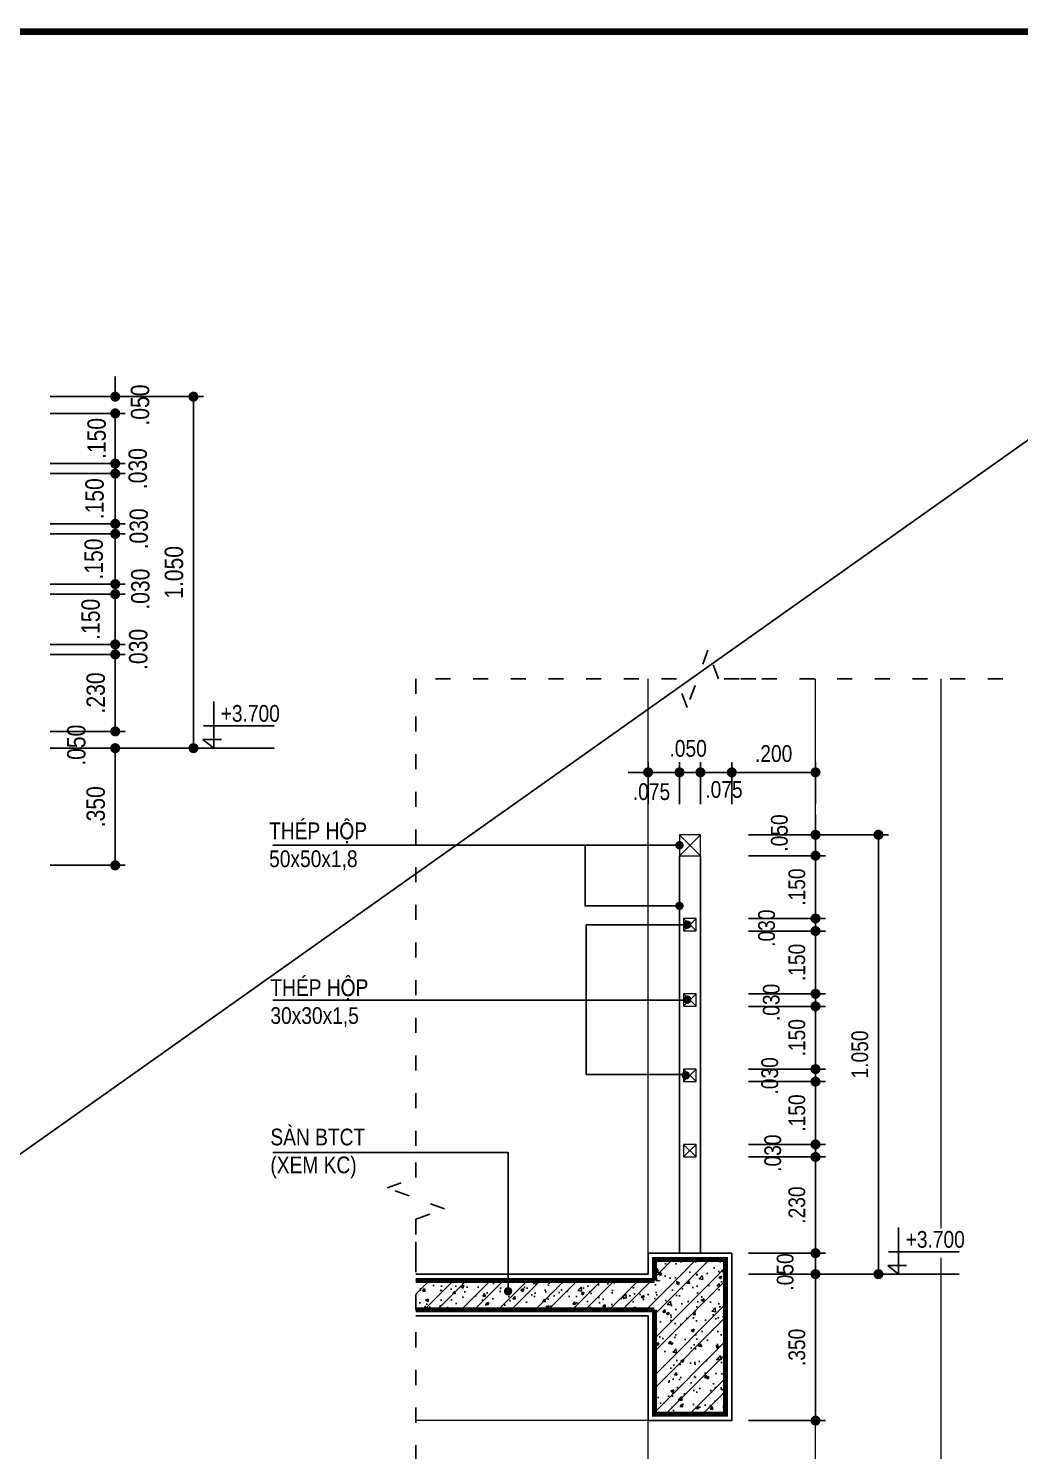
# Model space of a CAD drawing. Header units: millimetres. Extents: x 120 to 288, y 58 to 216.
# Drawn here: x 267.92 to 279.76, y 99.53 to 116.52 of the extents above; entities that cross this region are included whole.
import ezdxf

# ---------------------------------------------------------------- set-up
doc = ezdxf.new("R2010")
doc.units = ezdxf.units.MM
doc.header["$LTSCALE"] = 0.3
doc.header["$MEASUREMENT"] = 0
doc.linetypes.add('ACAD_ISO03W100', pattern=[30, 12, -18])
doc.layers.get('0').update_dxf_attribs({"linetype": 'CONTINUOUS', "lineweight": 13})
doc.layers.get('DEFPOINTS').update_dxf_attribs({"linetype": 'CONTINUOUS', "lineweight": 13})
for name, color, linetype in [('HACTH', 8, 'CONTINUOUS'), ('HATCH', 8, 'CONTINUOUS'), ('LAYER 1', 1, 'CONTINUOUS'), ('LAYER 7', 7, 'CONTINUOUS'), ('LAYER1', 1, 'CONTINUOUS'), ('LAYER5', 5, 'CONTINUOUS'), ('LAYER7', 7, 'CONTINUOUS')]:
    doc.layers.add(name, color=color, linetype=linetype)
doc.styles.add('HELVE-KT', font='vhelvcn.TTF')
doc.dimstyles.new('1-20', dxfattribs={"dimtxt": 0.2, "dimasz": 0.12, "dimexe": 0.12, "dimexo": 0.2, "dimgap": 0.12, "dimtad": 1, "dimdec": 3, "dimlfac": 0.2, "dimzin": 4, "dimdsep": 46, "dimtxsty": 'HELVE-KT', "dimblk1": 'DOT', "dimblk2": 'DOT', "dimsah": 1, "dimcen": -0.18, "dimadec": 3, "dimazin": 0, "dimtfac": 1, "dimtdec": 3, "dimtmove": 2, "dimatfit": 3, "dimldrblk": 'DOT', "dimfxl": 0, "dimtolj": 1, "dimtzin": 4, "dimarcsym": 0})
doc.dimstyles.new('1-25', dxfattribs={"dimtxt": 0.22, "dimasz": 0.12, "dimexe": 0.12, "dimexo": 0.2, "dimgap": 0.12, "dimtad": 1, "dimdec": 3, "dimlfac": 0.25, "dimzin": 4, "dimdsep": 46, "dimtxsty": 'HELVE-KT', "dimblk1": 'DOT', "dimblk2": 'DOT', "dimsah": 1, "dimcen": 0.18, "dimadec": 3, "dimazin": 0, "dimtfac": 1, "dimtdec": 3, "dimtofl": 0, "dimtmove": 2, "dimatfit": 3, "dimldrblk": 'DOT', "dimfxl": 0, "dimtolj": 1, "dimtzin": 4, "dimarcsym": 0})
pattern_1 = [(45, (273.98546, 96.64633), (-0.220971, 0.220971), []), (45, (273.98546, 96.80258), (-0.22097, 0.22097), [])]

# ---------------------------------------------------------------- blocks, each defined once
blk = doc.blocks.new('_DOT')
at = {"color": 0, "linetype": 'ByBlock'}
blk.add_line((-0.5, 0), (-1, 0), dxfattribs=at)
at = {"color": 0, "linetype": 'ByBlock', "const_width": 0.5}
blk.add_lwpolyline([(-0.25, 0, 1), (0.25, 0, 1)], format="xyb", close=True, dxfattribs=at)
blk = doc.blocks.new('*D614')
at = {"layer": 'DEFPOINTS', "color": 0, "lineweight": -2, "ltscale": 0.08}
for p in [(267.983, 107.923), (268.96, 107.923), (267.983, 106.523)]:
    blk.add_point(p, dxfattribs=at)
at = {"layer": 'LAYER 1', "color": 0, "lineweight": -2, "ltscale": 0.08}
for p, q in [((268.183, 107.923), (269.08, 107.923)), ((268.96, 106.643), (268.96, 107.803)), ((268.183, 106.523), (269.08, 106.523))]:
    blk.add_line(p, q, dxfattribs=at)
at = {"layer": 'LAYER 1', "color": 0, "lineweight": -2, "ltscale": 0.08, "xscale": 0.12, "yscale": 0.12, "zscale": 0.12}
for p, rotation in [((268.96, 107.923), 90), ((268.96, 106.523), 270)]:
    blk.add_blockref('_DOT', p, dxfattribs=dict(at, rotation=rotation))
at = {"layer": 'LAYER 1', "color": 0, "lineweight": -2, "ltscale": 0.08, "insert": (268.728, 107.223), "char_height": 0.22, "attachment_point": 5, "rotation": 90, "style": 'HELVE-KT'}
blk.add_mtext('\\A1;.350', dxfattribs=at)
blk = doc.blocks.new('*D615')
at = {"layer": 'DEFPOINTS', "color": 0, "lineweight": -2, "ltscale": 0.08}
for p in [(267.983, 109.043), (268.96, 109.043), (267.983, 108.123)]:
    blk.add_point(p, dxfattribs=at)
at = {"layer": 'LAYER 1', "color": 0, "lineweight": -2, "ltscale": 0.08}
for p, q in [((268.183, 109.043), (269.08, 109.043)), ((268.96, 108.243), (268.96, 108.923)), ((268.183, 108.123), (269.08, 108.123))]:
    blk.add_line(p, q, dxfattribs=at)
at = {"layer": 'LAYER 1', "color": 0, "lineweight": -2, "ltscale": 0.08, "xscale": 0.12, "yscale": 0.12, "zscale": 0.12}
for p, rotation in [((268.96, 109.043), 90), ((268.96, 108.123), 270)]:
    blk.add_blockref('_DOT', p, dxfattribs=dict(at, rotation=rotation))
at = {"layer": 'LAYER 1', "color": 0, "lineweight": -2, "ltscale": 0.08, "insert": (268.728, 108.583), "char_height": 0.22, "attachment_point": 5, "rotation": 90, "style": 'HELVE-KT'}
blk.add_mtext('\\A1;.230', dxfattribs=at)
blk = doc.blocks.new('*D616')
at = {"layer": 'DEFPOINTS', "color": 0, "lineweight": -2, "ltscale": 0.08}
for p in [(267.983, 109.163), (268.96, 109.163), (267.983, 109.043)]:
    blk.add_point(p, dxfattribs=at)
at = {"layer": 'LAYER 1', "color": 0, "lineweight": -2, "ltscale": 0.08}
for p, q in [((268.96, 109.283), (268.96, 109.403)), ((268.183, 109.163), (269.08, 109.163)), ((268.183, 109.043), (269.08, 109.043)), ((268.96, 108.923), (268.96, 108.803))]:
    blk.add_line(p, q, dxfattribs=at)
at = {"layer": 'LAYER 1', "color": 0, "lineweight": -2, "ltscale": 0.08, "xscale": 0.12, "yscale": 0.12, "zscale": 0.12}
for p, rotation in [((268.96, 109.163), 270), ((268.96, 109.043), 90)]:
    blk.add_blockref('_DOT', p, dxfattribs=dict(at, rotation=rotation))
at = {"layer": 'LAYER 1', "color": 0, "lineweight": -2, "ltscale": 0.08, "insert": (269.236, 109.103), "char_height": 0.22, "attachment_point": 5, "rotation": 90, "style": 'HELVE-KT'}
blk.add_mtext('\\A1;.030', dxfattribs=at)
blk = doc.blocks.new('*D617')
at = {"layer": 'DEFPOINTS', "color": 0, "lineweight": -2, "ltscale": 0.08}
for p in [(267.983, 109.763), (268.96, 109.763), (267.983, 109.163)]:
    blk.add_point(p, dxfattribs=at)
at = {"layer": 'LAYER 1', "color": 0, "lineweight": -2, "ltscale": 0.08}
for p, q in [((268.183, 109.763), (269.08, 109.763)), ((268.96, 109.283), (268.96, 109.643)), ((268.183, 109.163), (269.08, 109.163))]:
    blk.add_line(p, q, dxfattribs=at)
at = {"layer": 'LAYER 1', "color": 0, "lineweight": -2, "ltscale": 0.08, "xscale": 0.12, "yscale": 0.12, "zscale": 0.12}
for p, rotation in [((268.96, 109.763), 90), ((268.96, 109.163), 270)]:
    blk.add_blockref('_DOT', p, dxfattribs=dict(at, rotation=rotation))
at = {"layer": 'LAYER 1', "color": 0, "lineweight": -2, "ltscale": 0.08, "insert": (268.667, 109.463), "char_height": 0.22, "attachment_point": 5, "rotation": 90, "style": 'HELVE-KT'}
blk.add_mtext('\\A1;.150', dxfattribs=at)
blk = doc.blocks.new('*D618')
at = {"layer": 'DEFPOINTS', "color": 0, "lineweight": -2, "ltscale": 0.08}
for p in [(267.983, 109.883), (268.96, 109.883), (267.983, 109.763)]:
    blk.add_point(p, dxfattribs=at)
at = {"layer": 'LAYER 1', "color": 0, "lineweight": -2, "ltscale": 0.08}
for p, q in [((268.96, 110.003), (268.96, 110.123)), ((268.183, 109.883), (269.08, 109.883)), ((268.183, 109.763), (269.08, 109.763)), ((268.96, 109.643), (268.96, 109.523))]:
    blk.add_line(p, q, dxfattribs=at)
at = {"layer": 'LAYER 1', "color": 0, "lineweight": -2, "ltscale": 0.08, "xscale": 0.12, "yscale": 0.12, "zscale": 0.12}
for p, rotation in [((268.96, 109.883), 270), ((268.96, 109.763), 90)]:
    blk.add_blockref('_DOT', p, dxfattribs=dict(at, rotation=rotation))
at = {"layer": 'LAYER 1', "color": 0, "lineweight": -2, "ltscale": 0.08, "insert": (269.261, 109.823), "char_height": 0.22, "attachment_point": 5, "rotation": 90, "style": 'HELVE-KT'}
blk.add_mtext('\\A1;.030', dxfattribs=at)
blk = doc.blocks.new('*D607')
at = {"layer": 'DEFPOINTS', "color": 0, "lineweight": -2, "ltscale": 0.08}
for p in [(267.983, 110.483), (268.96, 110.483), (267.983, 109.883)]:
    blk.add_point(p, dxfattribs=at)
at = {"layer": 'LAYER 1', "color": 0, "lineweight": -2, "ltscale": 0.08}
for p, q in [((268.183, 110.483), (269.08, 110.483)), ((268.96, 110.003), (268.96, 110.363)), ((268.183, 109.883), (269.08, 109.883))]:
    blk.add_line(p, q, dxfattribs=at)
at = {"layer": 'LAYER 1', "color": 0, "lineweight": -2, "ltscale": 0.08, "xscale": 0.12, "yscale": 0.12, "zscale": 0.12}
for p, rotation in [((268.96, 110.483), 90), ((268.96, 109.883), 270)]:
    blk.add_blockref('_DOT', p, dxfattribs=dict(at, rotation=rotation))
at = {"layer": 'LAYER 1', "color": 0, "lineweight": -2, "ltscale": 0.08, "insert": (268.704, 110.183), "char_height": 0.22, "attachment_point": 5, "rotation": 90, "style": 'HELVE-KT'}
blk.add_mtext('\\A1;.150', dxfattribs=at)
blk = doc.blocks.new('*D608')
at = {"layer": 'DEFPOINTS', "color": 0, "lineweight": -2, "ltscale": 0.08}
for p in [(267.983, 110.603), (267.983, 110.483), (268.96, 110.603)]:
    blk.add_point(p, dxfattribs=at)
at = {"layer": 'LAYER 1', "color": 0, "lineweight": -2, "ltscale": 0.08}
for p, q in [((268.96, 110.723), (268.96, 110.843)), ((268.183, 110.603), (269.08, 110.603)), ((268.183, 110.483), (269.08, 110.483)), ((268.96, 110.363), (268.96, 110.243))]:
    blk.add_line(p, q, dxfattribs=at)
at = {"layer": 'LAYER 1', "color": 0, "lineweight": -2, "ltscale": 0.08, "xscale": 0.12, "yscale": 0.12, "zscale": 0.12}
for p, rotation in [((268.96, 110.603), 270), ((268.96, 110.483), 90)]:
    blk.add_blockref('_DOT', p, dxfattribs=dict(at, rotation=rotation))
at = {"layer": 'LAYER 1', "color": 0, "lineweight": -2, "ltscale": 0.08, "insert": (269.242, 110.543), "char_height": 0.22, "attachment_point": 5, "rotation": 90, "style": 'HELVE-KT'}
blk.add_mtext('\\A1;.030', dxfattribs=at)
blk = doc.blocks.new('*D609')
at = {"layer": 'DEFPOINTS', "color": 0, "lineweight": -2, "ltscale": 0.08}
for p in [(267.983, 111.203), (268.96, 111.203), (267.983, 110.603)]:
    blk.add_point(p, dxfattribs=at)
at = {"layer": 'LAYER 1', "color": 0, "lineweight": -2, "ltscale": 0.08}
for p, q in [((268.183, 111.203), (269.08, 111.203)), ((268.96, 110.723), (268.96, 111.083)), ((268.183, 110.603), (269.08, 110.603))]:
    blk.add_line(p, q, dxfattribs=at)
at = {"layer": 'LAYER 1', "color": 0, "lineweight": -2, "ltscale": 0.08, "xscale": 0.12, "yscale": 0.12, "zscale": 0.12}
for p, rotation in [((268.96, 111.203), 90), ((268.96, 110.603), 270)]:
    blk.add_blockref('_DOT', p, dxfattribs=dict(at, rotation=rotation))
at = {"layer": 'LAYER 1', "color": 0, "lineweight": -2, "ltscale": 0.08, "insert": (268.714, 110.903), "char_height": 0.22, "attachment_point": 5, "rotation": 90, "style": 'HELVE-KT'}
blk.add_mtext('\\A1;.150', dxfattribs=at)
blk = doc.blocks.new('*D610')
at = {"layer": 'DEFPOINTS', "color": 0, "lineweight": -2, "ltscale": 0.08}
for p in [(267.983, 111.323), (268.96, 111.323), (267.983, 111.203)]:
    blk.add_point(p, dxfattribs=at)
at = {"layer": 'LAYER 1', "color": 0, "lineweight": -2, "ltscale": 0.08}
for p, q in [((268.96, 111.443), (268.96, 111.563)), ((268.183, 111.323), (269.08, 111.323)), ((268.183, 111.203), (269.08, 111.203)), ((268.96, 111.083), (268.96, 110.963))]:
    blk.add_line(p, q, dxfattribs=at)
at = {"layer": 'LAYER 1', "color": 0, "lineweight": -2, "ltscale": 0.08, "xscale": 0.12, "yscale": 0.12, "zscale": 0.12}
for p, rotation in [((268.96, 111.323), 270), ((268.96, 111.203), 90)]:
    blk.add_blockref('_DOT', p, dxfattribs=dict(at, rotation=rotation))
at = {"layer": 'LAYER 1', "color": 0, "lineweight": -2, "ltscale": 0.08, "insert": (269.23, 111.263), "char_height": 0.22, "attachment_point": 5, "rotation": 90, "style": 'HELVE-KT'}
blk.add_mtext('\\A1;.030', dxfattribs=at)
blk = doc.blocks.new('*D611')
at = {"layer": 'DEFPOINTS', "color": 0, "lineweight": -2, "ltscale": 0.08}
for p in [(267.983, 111.923), (268.96, 111.923), (267.983, 111.323)]:
    blk.add_point(p, dxfattribs=at)
at = {"layer": 'LAYER 1', "color": 0, "lineweight": -2, "ltscale": 0.08}
for p, q in [((268.183, 111.923), (269.08, 111.923)), ((268.96, 111.443), (268.96, 111.803)), ((268.183, 111.323), (269.08, 111.323))]:
    blk.add_line(p, q, dxfattribs=at)
at = {"layer": 'LAYER 1', "color": 0, "lineweight": -2, "ltscale": 0.08, "xscale": 0.12, "yscale": 0.12, "zscale": 0.12}
for p, rotation in [((268.96, 111.923), 90), ((268.96, 111.323), 270)]:
    blk.add_blockref('_DOT', p, dxfattribs=dict(at, rotation=rotation))
at = {"layer": 'LAYER 1', "color": 0, "lineweight": -2, "ltscale": 0.08, "insert": (268.739, 111.623), "char_height": 0.22, "attachment_point": 5, "rotation": 90, "style": 'HELVE-KT'}
blk.add_mtext('\\A1;.150', dxfattribs=at)
blk = doc.blocks.new('*D612')
at = {"layer": 'DEFPOINTS', "color": 0, "lineweight": -2, "ltscale": 0.08}
for p in [(267.983, 112.123), (268.96, 112.123), (267.983, 111.923)]:
    blk.add_point(p, dxfattribs=at)
at = {"layer": 'LAYER 1', "color": 0, "lineweight": -2, "ltscale": 0.08}
for p, q in [((268.96, 112.243), (268.96, 112.363)), ((268.183, 112.123), (269.08, 112.123)), ((268.183, 111.923), (269.08, 111.923)), ((268.96, 111.803), (268.96, 111.683))]:
    blk.add_line(p, q, dxfattribs=at)
at = {"layer": 'LAYER 1', "color": 0, "lineweight": -2, "ltscale": 0.08, "xscale": 0.12, "yscale": 0.12, "zscale": 0.12}
for p, rotation in [((268.96, 112.123), 270), ((268.96, 111.923), 90)]:
    blk.add_blockref('_DOT', p, dxfattribs=dict(at, rotation=rotation))
at = {"layer": 'LAYER 1', "color": 0, "lineweight": -2, "ltscale": 0.08, "insert": (269.258, 112.023), "char_height": 0.22, "attachment_point": 5, "rotation": 90, "style": 'HELVE-KT'}
blk.add_mtext('\\A1;.050', dxfattribs=at)
blk = doc.blocks.new('*D613')
at = {"layer": 'DEFPOINTS', "color": 0, "lineweight": -2, "ltscale": 0.08}
for p in [(267.983, 112.123), (269.895, 112.123), (267.983, 107.923)]:
    blk.add_point(p, dxfattribs=at)
at = {"layer": 'LAYER 1', "color": 0, "lineweight": -2, "ltscale": 0.08}
for p, q in [((268.183, 112.123), (270.015, 112.123)), ((269.895, 108.043), (269.895, 112.003)), ((268.183, 107.923), (270.015, 107.923))]:
    blk.add_line(p, q, dxfattribs=at)
at = {"layer": 'LAYER 1', "color": 0, "lineweight": -2, "ltscale": 0.08, "xscale": 0.12, "yscale": 0.12, "zscale": 0.12}
for p, rotation in [((269.895, 112.123), 90), ((269.895, 107.923), 270)]:
    blk.add_blockref('_DOT', p, dxfattribs=dict(at, rotation=rotation))
at = {"layer": 'LAYER 1', "color": 0, "lineweight": -2, "ltscale": 0.08, "insert": (269.663, 110.023), "char_height": 0.22, "attachment_point": 5, "rotation": 90, "style": 'HELVE-KT'}
blk.add_mtext('\\A1;1.050', dxfattribs=at)
blk = doc.blocks.new('*D625')
at = {"layer": 'DEFPOINTS', "color": 0, "lineweight": -2, "ltscale": 0.08}
for p in [(276.327, 101.638), (277.327, 101.638), (276.327, 99.888)]:
    blk.add_point(p, dxfattribs=at)
at = {"layer": 'LAYER 1', "color": 0, "lineweight": -2, "ltscale": 0.08}
for p, q in [((276.527, 101.638), (277.447, 101.638)), ((277.327, 100.008), (277.327, 101.518)), ((276.527, 99.888), (277.447, 99.888))]:
    blk.add_line(p, q, dxfattribs=at)
at = {"layer": 'LAYER 1', "color": 0, "lineweight": -2, "ltscale": 0.08, "xscale": 0.12, "yscale": 0.12, "zscale": 0.12}
for p, rotation in [((277.327, 101.638), 90), ((277.327, 99.888), 270)]:
    blk.add_blockref('_DOT', p, dxfattribs=dict(at, rotation=rotation))
at = {"layer": 'LAYER 1', "color": 0, "lineweight": -2, "ltscale": 0.08, "insert": (277.105, 100.763), "char_height": 0.2, "attachment_point": 5, "rotation": 90, "style": 'HELVE-KT'}
blk.add_mtext('\\A1;.350', dxfattribs=at)
blk = doc.blocks.new('*D627')
at = {"layer": 'DEFPOINTS', "color": 0, "lineweight": -2, "ltscale": 0.08}
for p in [(267.983, 108.123), (268.96, 108.123), (267.983, 107.923)]:
    blk.add_point(p, dxfattribs=at)
at = {"layer": 'LAYER 1', "color": 0, "lineweight": -2, "ltscale": 0.08}
for p, q in [((268.96, 108.243), (268.96, 108.363)), ((268.183, 108.123), (269.08, 108.123)), ((268.183, 107.923), (269.08, 107.923)), ((268.96, 107.803), (268.96, 107.683))]:
    blk.add_line(p, q, dxfattribs=at)
at = {"layer": 'LAYER 1', "color": 0, "lineweight": -2, "ltscale": 0.08, "xscale": 0.12, "yscale": 0.12, "zscale": 0.12}
for p, rotation in [((268.96, 108.123), 270), ((268.96, 107.923), 90)]:
    blk.add_blockref('_DOT', p, dxfattribs=dict(at, rotation=rotation))
at = {"layer": 'LAYER 1', "color": 0, "lineweight": -2, "ltscale": 0.08, "insert": (268.496, 107.958), "char_height": 0.22, "attachment_point": 5, "rotation": 90, "style": 'HELVE-KT'}
blk.add_mtext('\\A1;.050', dxfattribs=at)
blk = doc.blocks.new('*D628')
at = {"layer": 'DEFPOINTS', "color": 0, "lineweight": -2, "ltscale": 0.08}
for p in [(276.327, 101.888), (277.327, 101.888), (276.327, 101.638)]:
    blk.add_point(p, dxfattribs=at)
at = {"layer": 'LAYER 1', "color": 0, "lineweight": -2, "ltscale": 0.08}
for p, q in [((277.327, 102.008), (277.327, 102.128)), ((276.527, 101.888), (277.447, 101.888)), ((277.327, 101.638), (277.327, 101.888)), ((276.527, 101.638), (277.447, 101.638)), ((277.327, 101.518), (277.327, 101.398))]:
    blk.add_line(p, q, dxfattribs=at)
at = {"layer": 'LAYER 1', "color": 0, "lineweight": -2, "ltscale": 0.08, "xscale": 0.12, "yscale": 0.12, "zscale": 0.12}
for p, rotation in [((277.327, 101.888), 270), ((277.327, 101.638), 90)]:
    blk.add_blockref('_DOT', p, dxfattribs=dict(at, rotation=rotation))
at = {"layer": 'LAYER 1', "color": 0, "lineweight": -2, "ltscale": 0.08, "insert": (276.965, 101.664), "char_height": 0.2, "attachment_point": 5, "rotation": 90, "style": 'HELVE-KT'}
blk.add_mtext('\\A1;.050', dxfattribs=at)
blk = doc.blocks.new('*D629')
at = {"layer": 'DEFPOINTS', "color": 0, "lineweight": -2, "ltscale": 0.08}
for p in [(276.327, 103.038), (277.327, 103.038), (276.327, 101.888)]:
    blk.add_point(p, dxfattribs=at)
at = {"layer": 'LAYER 1', "color": 0, "lineweight": -2, "ltscale": 0.08}
for p, q in [((276.527, 103.038), (277.447, 103.038)), ((277.327, 102.008), (277.327, 102.918)), ((276.527, 101.888), (277.447, 101.888))]:
    blk.add_line(p, q, dxfattribs=at)
at = {"layer": 'LAYER 1', "color": 0, "lineweight": -2, "ltscale": 0.08, "xscale": 0.12, "yscale": 0.12, "zscale": 0.12}
for p, rotation in [((277.327, 103.038), 90), ((277.327, 101.888), 270)]:
    blk.add_blockref('_DOT', p, dxfattribs=dict(at, rotation=rotation))
at = {"layer": 'LAYER 1', "color": 0, "lineweight": -2, "ltscale": 0.08, "insert": (277.105, 102.463), "char_height": 0.2, "attachment_point": 5, "rotation": 90, "style": 'HELVE-KT'}
blk.add_mtext('\\A1;.230', dxfattribs=at)
blk = doc.blocks.new('*D630')
at = {"layer": 'DEFPOINTS', "color": 0, "lineweight": -2, "ltscale": 0.08}
for p in [(276.327, 103.188), (277.327, 103.188), (276.327, 103.038)]:
    blk.add_point(p, dxfattribs=at)
at = {"layer": 'LAYER 1', "color": 0, "lineweight": -2, "ltscale": 0.08}
for p, q in [((277.327, 103.308), (277.327, 103.428)), ((276.527, 103.188), (277.447, 103.188)), ((277.327, 103.038), (277.327, 103.188)), ((276.527, 103.038), (277.447, 103.038)), ((277.327, 102.918), (277.327, 102.798))]:
    blk.add_line(p, q, dxfattribs=at)
at = {"layer": 'LAYER 1', "color": 0, "lineweight": -2, "ltscale": 0.08, "xscale": 0.12, "yscale": 0.12, "zscale": 0.12}
for p, rotation in [((277.327, 103.188), 270), ((277.327, 103.038), 90)]:
    blk.add_blockref('_DOT', p, dxfattribs=dict(at, rotation=rotation))
at = {"layer": 'LAYER 1', "color": 0, "lineweight": -2, "ltscale": 0.08, "insert": (276.817, 103.084), "char_height": 0.2, "attachment_point": 5, "rotation": 90, "style": 'HELVE-KT'}
blk.add_mtext('\\A1;.030', dxfattribs=at)
blk = doc.blocks.new('*D631')
at = {"layer": 'DEFPOINTS', "color": 0, "lineweight": -2, "ltscale": 0.08}
for p in [(276.327, 103.938), (277.327, 103.938), (276.327, 103.188)]:
    blk.add_point(p, dxfattribs=at)
at = {"layer": 'LAYER 1', "color": 0, "lineweight": -2, "ltscale": 0.08}
for p, q in [((276.527, 103.938), (277.447, 103.938)), ((277.327, 103.308), (277.327, 103.818)), ((276.527, 103.188), (277.447, 103.188))]:
    blk.add_line(p, q, dxfattribs=at)
at = {"layer": 'LAYER 1', "color": 0, "lineweight": -2, "ltscale": 0.08, "xscale": 0.12, "yscale": 0.12, "zscale": 0.12}
for p, rotation in [((277.327, 103.938), 90), ((277.327, 103.188), 270)]:
    blk.add_blockref('_DOT', p, dxfattribs=dict(at, rotation=rotation))
at = {"layer": 'LAYER 1', "color": 0, "lineweight": -2, "ltscale": 0.08, "insert": (277.105, 103.563), "char_height": 0.2, "attachment_point": 5, "rotation": 90, "style": 'HELVE-KT'}
blk.add_mtext('\\A1;.150', dxfattribs=at)
blk = doc.blocks.new('*D632')
at = {"layer": 'DEFPOINTS', "color": 0, "lineweight": -2, "ltscale": 0.08}
for p in [(276.327, 104.088), (277.327, 104.088), (276.327, 103.938)]:
    blk.add_point(p, dxfattribs=at)
at = {"layer": 'LAYER 1', "color": 0, "lineweight": -2, "ltscale": 0.08}
for p, q in [((277.327, 104.208), (277.327, 104.328)), ((276.527, 104.088), (277.447, 104.088)), ((277.327, 103.938), (277.327, 104.088)), ((276.527, 103.938), (277.447, 103.938)), ((277.327, 103.818), (277.327, 103.698))]:
    blk.add_line(p, q, dxfattribs=at)
at = {"layer": 'LAYER 1', "color": 0, "lineweight": -2, "ltscale": 0.08, "xscale": 0.12, "yscale": 0.12, "zscale": 0.12}
for p, rotation in [((277.327, 104.088), 270), ((277.327, 103.938), 90)]:
    blk.add_blockref('_DOT', p, dxfattribs=dict(at, rotation=rotation))
at = {"layer": 'LAYER 1', "color": 0, "lineweight": -2, "ltscale": 0.08, "insert": (276.781, 104.007), "char_height": 0.2, "attachment_point": 5, "rotation": 90, "style": 'HELVE-KT'}
blk.add_mtext('\\A1;.030', dxfattribs=at)
blk = doc.blocks.new('*D633')
at = {"layer": 'DEFPOINTS', "color": 0, "lineweight": -2, "ltscale": 0.08}
for p in [(276.327, 104.838), (277.327, 104.838), (276.327, 104.088)]:
    blk.add_point(p, dxfattribs=at)
at = {"layer": 'LAYER 1', "color": 0, "lineweight": -2, "ltscale": 0.08}
for p, q in [((276.527, 104.838), (277.447, 104.838)), ((277.327, 104.208), (277.327, 104.718)), ((276.527, 104.088), (277.447, 104.088))]:
    blk.add_line(p, q, dxfattribs=at)
at = {"layer": 'LAYER 1', "color": 0, "lineweight": -2, "ltscale": 0.08, "xscale": 0.12, "yscale": 0.12, "zscale": 0.12}
for p, rotation in [((277.327, 104.838), 90), ((277.327, 104.088), 270)]:
    blk.add_blockref('_DOT', p, dxfattribs=dict(at, rotation=rotation))
at = {"layer": 'LAYER 1', "color": 0, "lineweight": -2, "ltscale": 0.08, "insert": (277.105, 104.463), "char_height": 0.2, "attachment_point": 5, "rotation": 90, "style": 'HELVE-KT'}
blk.add_mtext('\\A1;.150', dxfattribs=at)
blk = doc.blocks.new('*D634')
at = {"layer": 'DEFPOINTS', "color": 0, "lineweight": -2, "ltscale": 0.08}
for p in [(276.327, 104.988), (277.327, 104.988), (276.327, 104.838)]:
    blk.add_point(p, dxfattribs=at)
at = {"layer": 'LAYER 1', "color": 0, "lineweight": -2, "ltscale": 0.08}
for p, q in [((277.327, 105.108), (277.327, 105.228)), ((276.527, 104.988), (277.447, 104.988)), ((277.327, 104.838), (277.327, 104.988)), ((276.527, 104.838), (277.447, 104.838)), ((277.327, 104.718), (277.327, 104.598))]:
    blk.add_line(p, q, dxfattribs=at)
at = {"layer": 'LAYER 1', "color": 0, "lineweight": -2, "ltscale": 0.08, "xscale": 0.12, "yscale": 0.12, "zscale": 0.12}
for p, rotation in [((277.327, 104.988), 270), ((277.327, 104.838), 90)]:
    blk.add_blockref('_DOT', p, dxfattribs=dict(at, rotation=rotation))
at = {"layer": 'LAYER 1', "color": 0, "lineweight": -2, "ltscale": 0.08, "insert": (276.799, 104.885), "char_height": 0.2, "attachment_point": 5, "rotation": 90, "style": 'HELVE-KT'}
blk.add_mtext('\\A1;.030', dxfattribs=at)
blk = doc.blocks.new('*D635')
at = {"layer": 'DEFPOINTS', "color": 0, "lineweight": -2, "ltscale": 0.08}
for p in [(276.327, 105.738), (277.327, 105.738), (276.327, 104.988)]:
    blk.add_point(p, dxfattribs=at)
at = {"layer": 'LAYER 1', "color": 0, "lineweight": -2, "ltscale": 0.08}
for p, q in [((276.527, 105.738), (277.447, 105.738)), ((277.327, 105.108), (277.327, 105.618)), ((276.527, 104.988), (277.447, 104.988))]:
    blk.add_line(p, q, dxfattribs=at)
at = {"layer": 'LAYER 1', "color": 0, "lineweight": -2, "ltscale": 0.08, "xscale": 0.12, "yscale": 0.12, "zscale": 0.12}
for p, rotation in [((277.327, 105.738), 90), ((277.327, 104.988), 270)]:
    blk.add_blockref('_DOT', p, dxfattribs=dict(at, rotation=rotation))
at = {"layer": 'LAYER 1', "color": 0, "lineweight": -2, "ltscale": 0.08, "insert": (277.105, 105.363), "char_height": 0.2, "attachment_point": 5, "rotation": 90, "style": 'HELVE-KT'}
blk.add_mtext('\\A1;.150', dxfattribs=at)
blk = doc.blocks.new('*D636')
at = {"layer": 'DEFPOINTS', "color": 0, "lineweight": -2, "ltscale": 0.08}
for p in [(276.327, 105.888), (277.327, 105.888), (276.327, 105.738)]:
    blk.add_point(p, dxfattribs=at)
at = {"layer": 'LAYER 1', "color": 0, "lineweight": -2, "ltscale": 0.08}
for p, q in [((277.327, 106.008), (277.327, 106.128)), ((276.527, 105.888), (277.447, 105.888)), ((277.327, 105.738), (277.327, 105.888)), ((276.527, 105.738), (277.447, 105.738)), ((277.327, 105.618), (277.327, 105.498))]:
    blk.add_line(p, q, dxfattribs=at)
at = {"layer": 'LAYER 1', "color": 0, "lineweight": -2, "ltscale": 0.08, "xscale": 0.12, "yscale": 0.12, "zscale": 0.12}
for p, rotation in [((277.327, 105.888), 270), ((277.327, 105.738), 90)]:
    blk.add_blockref('_DOT', p, dxfattribs=dict(at, rotation=rotation))
at = {"layer": 'LAYER 1', "color": 0, "lineweight": -2, "ltscale": 0.08, "insert": (276.743, 105.772), "char_height": 0.2, "attachment_point": 5, "rotation": 90, "style": 'HELVE-KT'}
blk.add_mtext('\\A1;.030', dxfattribs=at)
blk = doc.blocks.new('*D637')
at = {"layer": 'DEFPOINTS', "color": 0, "lineweight": -2, "ltscale": 0.08}
for p in [(276.327, 106.638), (277.327, 106.638), (276.327, 105.888)]:
    blk.add_point(p, dxfattribs=at)
at = {"layer": 'LAYER 1', "color": 0, "lineweight": -2, "ltscale": 0.08}
for p, q in [((276.527, 106.638), (277.447, 106.638)), ((277.327, 106.008), (277.327, 106.518)), ((276.527, 105.888), (277.447, 105.888))]:
    blk.add_line(p, q, dxfattribs=at)
at = {"layer": 'LAYER 1', "color": 0, "lineweight": -2, "ltscale": 0.08, "xscale": 0.12, "yscale": 0.12, "zscale": 0.12}
for p, rotation in [((277.327, 106.638), 90), ((277.327, 105.888), 270)]:
    blk.add_blockref('_DOT', p, dxfattribs=dict(at, rotation=rotation))
at = {"layer": 'LAYER 1', "color": 0, "lineweight": -2, "ltscale": 0.08, "insert": (277.105, 106.263), "char_height": 0.2, "attachment_point": 5, "rotation": 90, "style": 'HELVE-KT'}
blk.add_mtext('\\A1;.150', dxfattribs=at)
blk = doc.blocks.new('*D638')
at = {"layer": 'DEFPOINTS', "color": 0, "lineweight": -2, "ltscale": 0.08}
for p in [(276.327, 106.888), (277.327, 106.888), (276.327, 106.638)]:
    blk.add_point(p, dxfattribs=at)
at = {"layer": 'LAYER 1', "color": 0, "lineweight": -2, "ltscale": 0.08}
for p, q in [((277.327, 107.008), (277.327, 107.128)), ((276.527, 106.888), (277.447, 106.888)), ((277.327, 106.638), (277.327, 106.888)), ((276.527, 106.638), (277.447, 106.638)), ((277.327, 106.518), (277.327, 106.398))]:
    blk.add_line(p, q, dxfattribs=at)
at = {"layer": 'LAYER 1', "color": 0, "lineweight": -2, "ltscale": 0.08, "xscale": 0.12, "yscale": 0.12, "zscale": 0.12}
for p, rotation in [((277.327, 106.888), 270), ((277.327, 106.638), 90)]:
    blk.add_blockref('_DOT', p, dxfattribs=dict(at, rotation=rotation))
at = {"layer": 'LAYER 1', "color": 0, "lineweight": -2, "ltscale": 0.08, "insert": (276.896, 106.909), "char_height": 0.2, "attachment_point": 5, "rotation": 90, "style": 'HELVE-KT'}
blk.add_mtext('\\A1;.050', dxfattribs=at)
blk = doc.blocks.new('*D639')
at = {"layer": 'DEFPOINTS', "color": 0, "lineweight": -2, "ltscale": 0.08}
for p in [(276.659, 106.888), (278.079, 106.888), (276.659, 101.638)]:
    blk.add_point(p, dxfattribs=at)
at = {"layer": 'LAYER 1', "color": 0, "lineweight": -2, "ltscale": 0.08}
for p, q in [((276.859, 106.888), (278.199, 106.888)), ((278.079, 101.758), (278.079, 106.768)), ((276.859, 101.638), (278.199, 101.638))]:
    blk.add_line(p, q, dxfattribs=at)
at = {"layer": 'LAYER 1', "color": 0, "lineweight": -2, "ltscale": 0.08, "xscale": 0.12, "yscale": 0.12, "zscale": 0.12}
for p, rotation in [((278.079, 106.888), 90), ((278.079, 101.638), 270)]:
    blk.add_blockref('_DOT', p, dxfattribs=dict(at, rotation=rotation))
at = {"layer": 'LAYER 1', "color": 0, "lineweight": -2, "ltscale": 0.08, "insert": (277.857, 104.263), "char_height": 0.2, "attachment_point": 5, "rotation": 90, "style": 'HELVE-KT'}
blk.add_mtext('\\A1;1.050', dxfattribs=at)
blk = doc.blocks.new('*D640')
at = {"layer": 'DEFPOINTS', "color": 0, "lineweight": -2, "ltscale": 0.08}
for p in [(275.702, 107.634), (275.327, 107.055), (275.702, 107.055)]:
    blk.add_point(p, dxfattribs=at)
at = {"layer": 'LAYER 1', "color": 0, "lineweight": -2, "ltscale": 0.08}
for p, q in [((275.327, 107.255), (275.327, 107.754)), ((275.702, 107.255), (275.702, 107.754)), ((275.207, 107.634), (275.087, 107.634)), ((275.327, 107.634), (275.702, 107.634)), ((275.822, 107.634), (275.942, 107.634))]:
    blk.add_line(p, q, dxfattribs=at)
at = {"layer": 'LAYER 1', "color": 0, "lineweight": -2, "ltscale": 0.08, "xscale": 0.12, "yscale": 0.12, "zscale": 0.12}
blk.add_blockref('_DOT', (275.327, 107.634), dxfattribs=at)
at = {"layer": 'LAYER 1', "color": 0, "lineweight": -2, "ltscale": 0.08, "xscale": 0.12, "yscale": 0.12, "zscale": 0.12, "rotation": 180}
blk.add_blockref('_DOT', (275.702, 107.634), dxfattribs=at)
at = {"layer": 'LAYER 1', "color": 0, "lineweight": -2, "ltscale": 0.08, "insert": (275.367, 107.402), "char_height": 0.2, "attachment_point": 5, "style": 'HELVE-KT'}
blk.add_mtext('\\A1;.075', dxfattribs=at)
blk = doc.blocks.new('*D641')
at = {"layer": 'DEFPOINTS', "color": 0, "lineweight": -2, "ltscale": 0.08}
for p in [(275.952, 107.634), (275.702, 107.055), (275.952, 107.055)]:
    blk.add_point(p, dxfattribs=at)
at = {"layer": 'LAYER 1', "color": 0, "lineweight": -2, "ltscale": 0.08}
for p, q in [((275.702, 107.255), (275.702, 107.754)), ((275.952, 107.255), (275.952, 107.754)), ((275.582, 107.634), (275.462, 107.634)), ((275.702, 107.634), (275.952, 107.634)), ((276.072, 107.634), (276.192, 107.634))]:
    blk.add_line(p, q, dxfattribs=at)
at = {"layer": 'LAYER 1', "color": 0, "lineweight": -2, "ltscale": 0.08, "xscale": 0.12, "yscale": 0.12, "zscale": 0.12}
blk.add_blockref('_DOT', (275.702, 107.634), dxfattribs=at)
at = {"layer": 'LAYER 1', "color": 0, "lineweight": -2, "ltscale": 0.08, "xscale": 0.12, "yscale": 0.12, "zscale": 0.12, "rotation": 180}
blk.add_blockref('_DOT', (275.952, 107.634), dxfattribs=at)
at = {"layer": 'LAYER 1', "color": 0, "lineweight": -2, "ltscale": 0.08, "insert": (275.805, 107.919), "char_height": 0.2, "attachment_point": 5, "style": 'HELVE-KT'}
blk.add_mtext('\\A1;.050', dxfattribs=at)
blk = doc.blocks.new('*D642')
at = {"layer": 'DEFPOINTS', "color": 0, "lineweight": -2, "ltscale": 0.08}
for p in [(276.327, 107.634), (275.952, 107.055), (276.327, 107.055)]:
    blk.add_point(p, dxfattribs=at)
at = {"layer": 'LAYER 1', "color": 0, "lineweight": -2, "ltscale": 0.08}
for p, q in [((275.952, 107.255), (275.952, 107.754)), ((276.327, 107.255), (276.327, 107.754)), ((275.832, 107.634), (275.712, 107.634)), ((275.952, 107.634), (276.327, 107.634)), ((276.447, 107.634), (276.567, 107.634))]:
    blk.add_line(p, q, dxfattribs=at)
at = {"layer": 'LAYER 1', "color": 0, "lineweight": -2, "ltscale": 0.08, "xscale": 0.12, "yscale": 0.12, "zscale": 0.12}
blk.add_blockref('_DOT', (275.952, 107.634), dxfattribs=at)
at = {"layer": 'LAYER 1', "color": 0, "lineweight": -2, "ltscale": 0.08, "xscale": 0.12, "yscale": 0.12, "zscale": 0.12, "rotation": 180}
blk.add_blockref('_DOT', (276.327, 107.634), dxfattribs=at)
at = {"layer": 'LAYER 1', "color": 0, "lineweight": -2, "ltscale": 0.08, "insert": (276.233, 107.428), "char_height": 0.2, "attachment_point": 5, "style": 'HELVE-KT'}
blk.add_mtext('\\A1;.075', dxfattribs=at)
blk = doc.blocks.new('*D643')
at = {"layer": 'DEFPOINTS', "color": 0, "lineweight": -2, "ltscale": 0.08}
for p in [(277.327, 107.634), (276.327, 107.055), (277.327, 107.055)]:
    blk.add_point(p, dxfattribs=at)
at = {"layer": 'LAYER 1', "color": 0, "lineweight": -2, "ltscale": 0.08}
for p, q in [((276.327, 107.255), (276.327, 107.754)), ((277.327, 107.255), (277.327, 107.754)), ((276.447, 107.634), (277.207, 107.634))]:
    blk.add_line(p, q, dxfattribs=at)
at = {"layer": 'LAYER 1', "color": 0, "lineweight": -2, "ltscale": 0.08, "xscale": 0.12, "yscale": 0.12, "zscale": 0.12, "rotation": 180}
blk.add_blockref('_DOT', (276.327, 107.634), dxfattribs=at)
at = {"layer": 'LAYER 1', "color": 0, "lineweight": -2, "ltscale": 0.08, "xscale": 0.12, "yscale": 0.12, "zscale": 0.12}
blk.add_blockref('_DOT', (277.327, 107.634), dxfattribs=at)
at = {"layer": 'LAYER 1', "color": 0, "lineweight": -2, "ltscale": 0.08, "insert": (276.827, 107.857), "char_height": 0.2, "attachment_point": 5, "style": 'HELVE-KT'}
blk.add_mtext('\\A1;.200', dxfattribs=at)

msp = doc.modelspace()

# ---------------------------------------------------------------- hatches: boundary and pattern name
at = {"layer": 'HACTH', "lineweight": -2, "ltscale": 0.08}
h = msp.add_hatch(dxfattribs=at)
h.set_pattern_fill('STEEL', color=256, scale=2.5, style=0)
h.set_pattern_definition(pattern_1)
h.paths.add_polyline_path([(276.25171, 101.81323), (275.40171, 101.81323), (275.40171, 101.56323), (276.25171, 101.56323)])
h = msp.add_hatch(dxfattribs=at)
h.set_pattern_fill('AR-CONC', color=256, scale=0.05, style=0)
h.set_pattern_definition([(50, (275.4017, 101.56323), (0.35863, -0.03138), [0.0375, -0.4125]), (355, (275.4017, 101.56323), (-0.06938, 0.3761), [0.03, -0.33]), (100.45, (275.4316, 101.56062), (0.28925, 0.34472), [0.03187, -0.35057]), (46.184, (275.4017, 101.66323), (0.53362, -0.08276), [0.05625, -0.61875]), (96.636, (275.4462, 101.65634), (0.46733, 0.48706), [0.0478, -0.52586]), (351.184, (275.4017, 101.66323), (0.46733, 0.48706), [0.045, -0.495]), (21, (275.4517, 101.63823), (0.29845, -0.20131), [0.0375, -0.4125]), (326, (275.4517, 101.63823), (0.12166, 0.36258), [0.03, -0.33]), (71.45, (275.4766, 101.62146), (0.42011, 0.16127), [0.03187, -0.35057]), (37.5, (275.40171, 101.56323), (0.00608, 0.166447), [0, -0.326, 0, -0.335, 0, -0.33125]), (7.5, (275.40171, 101.56323), (0.131535, 0.197206), [0, -0.191, 0, -0.3185, 0, -0.12625]), (327.5, (275.29021, 101.56323), (0.266911, -0.011277), [0, -0.125, 0, -0.39, 0, -0.5175]), (317.5, (275.24021, 101.56323), (0.291593, 0.05005), [0, -0.1625, 0, -0.259, 0, -0.3675])])
h.paths.add_polyline_path([(276.25171, 101.81323), (275.40171, 101.81323), (275.40171, 101.56323), (276.25171, 101.56323)])
h = msp.add_hatch(dxfattribs=at)
h.set_pattern_fill('AR-CONC', color=256, scale=0.05, style=0)
h.set_pattern_definition([(50, (272.55163, 99.96323), (0.35863, -0.031376), [0.0375, -0.4125]), (355, (272.55163, 99.96323), (-0.069376, 0.376096), [0.03, -0.33]), (100.451, (272.5815, 99.96062), (0.289255, 0.34472), [0.03187, -0.35057]), (46.184, (272.55163, 100.06323), (0.53362, -0.08276), [0.05625, -0.61875]), (96.636, (272.5961, 100.05634), (0.46733, 0.48706), [0.047805, -0.525856]), (351.184, (272.55163, 100.06323), (0.46733, 0.48706), [0.045, -0.495]), (21, (272.60163, 100.03823), (0.298454, -0.20131), [0.0375, -0.4125]), (326, (272.60163, 100.03823), (0.121658, 0.362575), [0.03, -0.33]), (71.451, (272.6265, 100.02146), (0.42011, 0.161265), [0.03187, -0.35057]), (37.5, (272.55163, 99.96323), (0.00608, 0.166447), [0, -0.326, 0, -0.335, 0, -0.33125]), (7.5, (272.55163, 99.96323), (0.131535, 0.197206), [0, -0.191, 0, -0.3185, 0, -0.12625]), (327.5, (272.44013, 99.96323), (0.2669112, -0.0112774), [0, -0.125, 0, -0.39, 0, -0.5175]), (317.5, (272.39013, 99.96323), (0.291593, 0.050052), [0, -0.1625, 0, -0.259, 0, -0.3675])])
h.paths.add_polyline_path([(276.25171, 101.56323), (275.40171, 101.56323), (272.55163, 101.56323), (272.55163, 101.21323), (275.40171, 101.21323), (275.40171, 99.96323), (276.25171, 99.96323)])
h = msp.add_hatch(dxfattribs=at)
h.set_pattern_fill('STEEL', color=256, scale=2.5, style=0)
h.set_pattern_definition(pattern_1)
h.paths.add_polyline_path([(276.25171, 101.56323), (275.40171, 101.56323), (272.55163, 101.56323), (272.55163, 101.21323), (275.40171, 101.21323), (275.40171, 99.96323), (276.25171, 99.96323)])

# ---------------------------------------------------------------- linework, layer by layer
at = {"ltscale": 5}
for points in [[(275.32671, 101.88823), (275.32671, 108.75143)], [(277.32671, 96.89792), (277.32671, 108.75143)], [(278.82671, 102.18903), (278.82671, 108.75143)], [(278.82671, 96.89792), (278.82671, 101.83307)], [(275.32671, 101.63823), (272.55163, 101.63823)], [(275.32671, 99.88823), (272.55163, 99.88823)], [(275.32671, 96.89792), (275.32671, 99.88823)]]:
    msp.add_lwpolyline(points, dxfattribs=at)
for points in [[(275.70171, 106.63823), (275.95171, 106.63823), (275.95171, 106.88823), (275.70171, 106.88823)], [(275.75171, 105.73823), (275.90171, 105.73823), (275.90171, 105.88823), (275.75171, 105.88823)], [(275.75171, 104.83823), (275.90171, 104.83823), (275.90171, 104.98823), (275.75171, 104.98823)], [(275.75171, 103.93823), (275.90171, 103.93823), (275.90171, 104.08823), (275.75171, 104.08823)], [(275.75171, 103.03823), (275.90171, 103.03823), (275.90171, 103.18823), (275.75171, 103.18823)]]:
    msp.add_lwpolyline(points, close=True, dxfattribs=at)
at = {"layer": 'HACTH', "lineweight": -2, "ltscale": 0.08}
for points in [[(275.70171, 106.76323), (270.84112, 106.76323)], [(274.57475, 106.76323), (274.57475, 106.03861), (275.70171, 106.03861)], [(275.75171, 105.81323), (274.58807, 105.81323), (274.58807, 104.02548), (275.75171, 104.02548)], [(275.75171, 104.91323), (270.84112, 104.91323)], [(273.65401, 101.43354), (273.65401, 103.09245), (270.84112, 103.09245)], [(276.32671, 101.63823), (276.32671, 101.88823), (275.32671, 101.88823), (275.32671, 101.63823)], [(275.32671, 101.63823), (272.55163, 101.63823)], [(275.32671, 101.13823), (275.32671, 99.88823), (276.32671, 99.88823), (276.32671, 101.63823)], [(275.32671, 101.13823), (272.55163, 101.13823)]]:
    msp.add_lwpolyline(points, dxfattribs=at)
at = {"layer": 'HATCH', "lineweight": -2, "ltscale": 0.08}
for points in [[(275.70171, 106.63823), (275.95171, 106.88823)], [(275.70171, 106.88823), (275.95171, 106.63823)], [(275.75171, 105.73823), (275.90171, 105.88823)], [(275.75171, 105.88823), (275.90171, 105.73823)], [(275.75171, 104.83823), (275.90171, 104.98823)], [(275.75171, 104.98823), (275.90171, 104.83823)], [(275.75171, 103.93823), (275.90171, 104.08823)], [(275.75171, 104.08823), (275.90171, 103.93823)], [(275.75171, 103.03823), (275.90171, 103.18823)], [(275.75171, 103.18823), (275.90171, 103.03823)]]:
    msp.add_lwpolyline(points, dxfattribs=at)
at = {"layer": 'LAYER 1', "lineweight": -2, "ltscale": 0.08}
msp.add_lwpolyline([(247.54885, 88.70791), (286.74885, 116.48282)], dxfattribs=at)
at = {"layer": 'LAYER 1', "lineweight": -2, "ltscale": 0.08, "const_width": 0.05}
for points in [[(275.67671, 106.76323, 1), (275.72671, 106.76323, 1)], [(275.67671, 106.03861, 1), (275.72671, 106.03861, 1)], [(275.76842, 105.81386, 1), (275.81842, 105.81386, 1)], [(275.7704, 104.91811, 1), (275.8204, 104.91811, 1)], [(275.75229, 104.01323, 1), (275.80229, 104.01323, 1)], [(273.62901, 101.43354, 1), (273.67901, 101.43354, 1)]]:
    msp.add_lwpolyline(points, format="xyb", close=True, dxfattribs=at)
at = {"layer": 'LAYER 7', "linetype": 'ACAD_ISO03W100', "ltscale": 0.05}
for points in [[(276.6151, 108.75143), (276.16716, 108.75143), (276.04216, 109.09487), (275.79216, 108.408), (275.66716, 108.75143), (275.21921, 108.75143)], [(275.66716, 108.75143), (272.55163, 108.75143), (272.55163, 102.79329)], [(279.56674, 108.75143), (276.16716, 108.75143)], [(272.55163, 101.84535), (272.55163, 102.29329), (272.89506, 102.41829), (272.20819, 102.66829), (272.55163, 102.79329), (272.55163, 103.24124)], [(272.55163, 102.29329), (272.55163, 96.89792), (275.66716, 96.89792)]]:
    msp.add_lwpolyline(points, dxfattribs=at)
at = {"layer": 'LAYER1', "linetype": 'Continuous', "ltscale": 0.05}
for points in [[(270.13645, 108.47903), (270.13645, 107.92341)], [(270.01543, 108.18908), (270.8591, 108.18908)], [(270.00854, 108.02699), (270.23159, 108.02699)], [(270.13645, 107.92341), (270.00854, 108.02699)], [(270.01543, 107.92341), (270.8591, 107.92341)], [(278.32041, 102.19385), (278.32041, 101.63823)], [(278.19939, 101.9039), (279.04306, 101.9039)], [(278.1925, 101.74181), (278.41555, 101.74181)], [(278.32041, 101.63823), (278.1925, 101.74181)], [(278.19939, 101.63823), (279.04306, 101.63823)]]:
    msp.add_lwpolyline(points, dxfattribs=at)
at = {"layer": 'LAYER5', "ltscale": 5}
for points in [[(275.70171, 101.88823), (275.70171, 106.63823)], [(275.95171, 106.63823), (275.95171, 101.88823)]]:
    msp.add_lwpolyline(points, dxfattribs=at)
at = {"layer": 'LAYER7', "linetype": 'Continuous', "const_width": 0.08}
msp.add_lwpolyline([(286.74885, 116.48282), (247.54885, 116.48282), (247.54885, 88.70791), (286.74885, 88.70791)], close=True, dxfattribs=at)
at = {"layer": 'LAYER7', "ltscale": 5, "const_width": 0.06}
for points in [[(276.25171, 101.56323), (276.25171, 101.81323), (275.40171, 101.81323), (275.40171, 101.56323)], [(275.40171, 101.56323), (272.55163, 101.56323)], [(275.40171, 101.21323), (275.40171, 99.96323), (276.25171, 99.96323), (276.25171, 101.56323)], [(275.40171, 101.21323), (272.55163, 101.21323)]]:
    msp.add_lwpolyline(points, dxfattribs=at)

# ---------------------------------------------------------------- texts
at = {"layer": 'LAYER1', "linetype": 'Continuous', "ltscale": 0.05, "char_height": 0.2, "style": 'HELVE-KT'}
for s, insert, width, attachment_point in [('+3.700', (270.21968, 108.43852), 15.1845217, 1), ('THEÙP HOÄP \\P50x50x1,8', (270.79864, 106.46466), 5.2618645, 7), ('THEÙP HOÄP \\P30x30x1,5', (270.81377, 104.5908), 5.2618645, 7), ('SAØN BTCT\\P(XEM KC)', (270.81377, 102.78318), 5.2618645, 7), ('+3.700', (278.40363, 102.15335), 15.1845217, 1)]:
    msp.add_mtext(s, dxfattribs=dict(at, insert=insert, width=width, attachment_point=attachment_point))

# ---------------------------------------------------------------- dimensions: what is measured, and where the dimension line sits
at = {"layer": 'LAYER 1', "lineweight": -2, "ltscale": 0.08}
for base, p1, p2, dimstyle, picture, middle in [((268.95997, 112.12341), (267.98333, 111.92341), (267.98333, 112.12341), '1-25', '*D612', (269.25799, 112.02341)), ((268.95997, 111.92341), (267.98333, 111.32341), (267.98333, 111.92341), '1-25', '*D611', (268.73873, 111.62341)), ((268.95997, 111.32341), (267.98333, 111.20341), (267.98333, 111.32341), '1-25', '*D610', (269.23004, 111.26341)), ((268.95997, 111.20341), (267.98333, 110.60341), (267.98333, 111.20341), '1-25', '*D609', (268.71381, 110.90341)), ((268.95997, 110.60341), (267.98333, 110.48341), (267.98333, 110.60341), '1-25', '*D608', (269.24244, 110.54341)), ((268.95997, 110.48341), (267.98333, 109.88341), (267.98333, 110.48341), '1-25', '*D607', (268.70442, 110.18341)), ((268.95997, 109.88341), (267.98333, 109.76341), (267.98333, 109.88341), '1-25', '*D618', (269.26107, 109.82341)), ((268.95997, 109.76341), (267.98333, 109.16341), (267.98333, 109.76341), '1-25', '*D617', (268.6671, 109.46341)), ((268.95997, 109.16341), (267.98333, 109.04341), (267.98333, 109.16341), '1-25', '*D616', (269.23615, 109.10341)), ((268.95997, 108.12341), (267.98333, 107.92341), (267.98333, 108.12341), '1-25', '*D627', (268.49576, 107.9578)), ((277.32671, 106.88823), (276.32671, 106.63823), (276.32671, 106.88823), '1-20', '*D638', (276.89567, 106.9089)), ((277.32671, 105.88823), (276.32671, 105.73823), (276.32671, 105.88823), '1-20', '*D636', (276.7431, 105.77159)), ((277.32671, 104.98823), (276.32671, 104.83823), (276.32671, 104.98823), '1-20', '*D634', (276.79947, 104.88524)), ((277.32671, 104.08823), (276.32671, 103.93823), (276.32671, 104.08823), '1-20', '*D632', (276.78132, 104.00669)), ((277.32671, 103.18823), (276.32671, 103.03823), (276.32671, 103.18823), '1-20', '*D630', (276.81713, 103.08422)), ((277.32671, 101.88823), (276.32671, 101.63823), (276.32671, 101.88823), '1-20', '*D628', (276.96504, 101.66449))]:
    dim = msp.add_linear_dim(base=base, p1=p1, p2=p2, angle=90, dimstyle=dimstyle, dxfattribs=at)
    dim.commit()
    dim.dimension.update_dxf_attribs({"geometry": picture, "text_midpoint": middle, "dimtype": 160})
for base, p1, p2, dimstyle, picture, middle in [((269.89543, 112.12341), (267.98333, 107.92341), (267.98333, 112.12341), '1-25', '*D613', (269.66308, 110.02341)), ((268.95997, 109.04341), (267.98333, 108.12341), (267.98333, 109.04341), '1-25', '*D615', (268.72762, 108.58341)), ((268.95997, 107.92341), (267.98333, 106.52341), (267.98333, 107.92341), '1-25', '*D614', (268.72762, 107.22341)), ((278.07939, 106.88823), (276.65923, 101.63823), (276.65923, 106.88823), '1-20', '*D639', (277.85725, 104.26323)), ((277.32671, 106.63823), (276.32671, 105.88823), (276.32671, 106.63823), '1-20', '*D637', (277.10458, 106.26323)), ((277.32671, 105.73823), (276.32671, 104.98823), (276.32671, 105.73823), '1-20', '*D635', (277.10458, 105.36323)), ((277.32671, 104.83823), (276.32671, 104.08823), (276.32671, 104.83823), '1-20', '*D633', (277.10458, 104.46323)), ((277.32671, 103.93823), (276.32671, 103.18823), (276.32671, 103.93823), '1-20', '*D631', (277.10458, 103.56323)), ((277.32671, 103.03823), (276.32671, 101.88823), (276.32671, 103.03823), '1-20', '*D629', (277.10458, 102.46323)), ((277.32671, 101.63823), (276.32671, 99.88823), (276.32671, 101.63823), '1-20', '*D625', (277.10458, 100.76323))]:
    dim = msp.add_linear_dim(base=base, p1=p1, p2=p2, angle=90, dimstyle=dimstyle, dxfattribs=at)
    dim.commit()
    dim.dimension.update_dxf_attribs({"geometry": picture, "text_midpoint": middle})
for base, p1, p2, picture, middle in [((275.95171, 107.63449), (275.70171, 107.05478), (275.95171, 107.05478), '*D641', (275.80452, 107.91864)), ((275.70171, 107.63449), (275.32671, 107.05478), (275.70171, 107.05478), '*D640', (275.36708, 107.40225)), ((276.32671, 107.63449), (275.95171, 107.05478), (276.32671, 107.05478), '*D642', (276.23252, 107.42817))]:
    dim = msp.add_linear_dim(base=base, p1=p1, p2=p2, dimstyle='1-20', dxfattribs=at)
    dim.commit()
    dim.dimension.update_dxf_attribs({"geometry": picture, "text_midpoint": middle, "dimtype": 160})
dim = msp.add_linear_dim(base=(277.32671, 107.63449), p1=(276.32671, 107.05478), p2=(277.32671, 107.05478), dimstyle='1-20', dxfattribs=at)
dim.commit()
dim.dimension.update_dxf_attribs({"geometry": '*D643', "text_midpoint": (276.82671, 107.85662)})

doc.saveas('drawing.dxf')
